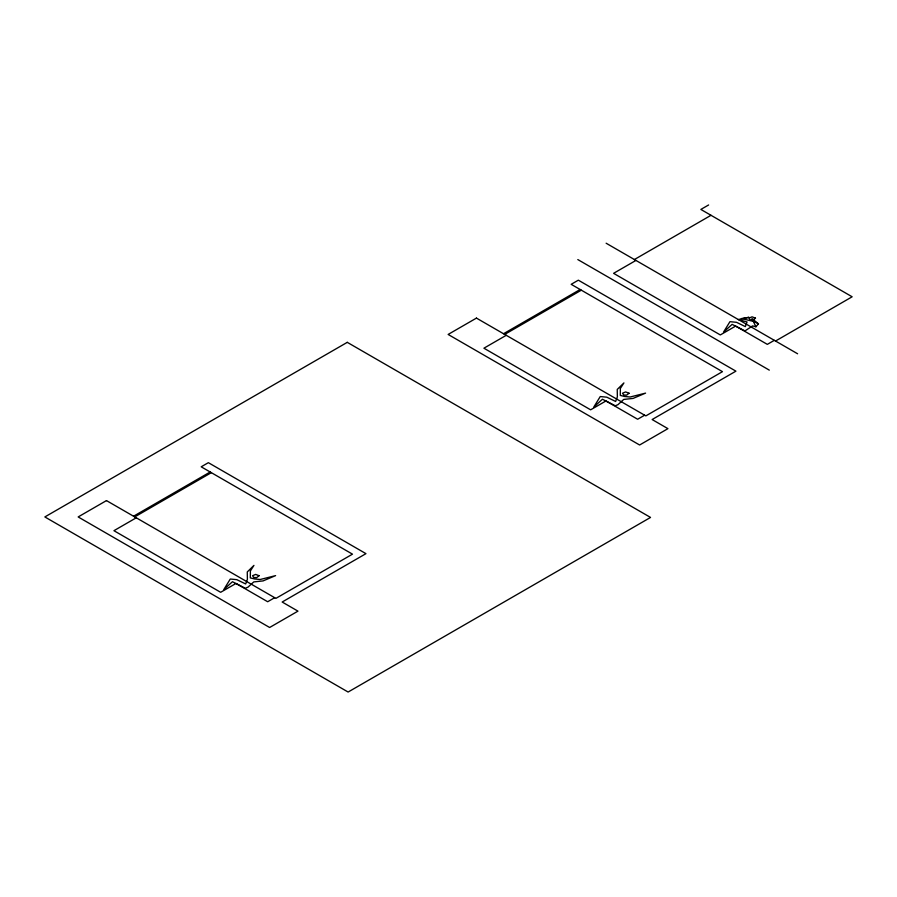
<?xml version="1.0" encoding="UTF-8"?>
<svg xmlns="http://www.w3.org/2000/svg" width="897" height="897" viewBox="0 0 897 897"><rect width="100%" height="100%" fill="white"/><g stroke="black" fill="none" stroke-linecap="round" stroke-linejoin="round"><path stroke-width="1.35" d="M755.913 326.777L758.447 323.873L752 318.525L755.913 326.777L752.583 325.903L744.981 330.903L732.12 324.366L723.487 332.17L729.945 321.675L736.493 322.303L745.329 326.609L747.044 321.967L738.309 319.545L748.95 317.314L741.415 318.57L754.355 321.608L758.447 323.873M133.563 516.224L210.178 471.99M134.729 516.907L211.344 472.663M136.277 517.793L113.941 530.688L220.651 592.3L235.989 583.454L267.676 601.741L274.673 597.694M708.619 204.965L700.86 209.438L852.15 296.784L775.524 341.028M503.531 333.74L580.157 289.496M504.697 334.413L581.323 290.18M634.392 259.536L711.007 215.302M506.244 335.31L483.909 348.204L590.63 409.817L605.968 400.959L637.644 419.247L644.64 415.21M635.928 260.433L613.593 273.327L720.313 334.94L735.652 326.082L767.327 344.37L774.335 340.333M606.137 243.222L797.612 353.777M577.814 259.569L769.301 370.125M250.386 570.952L250.308 577.903L254.703 578.98L260.152 579.507L275.603 575.616L263.09 580.908L253.773 581.918L247.976 587.165L245.318 588.275L232.458 581.727L223.824 589.531L230.282 579.036L236.83 579.664L245.677 583.969L247.393 579.327L247.269 571.927L253.941 565.402L250.386 570.952M620.354 388.457L620.287 395.409L624.671 396.485L630.131 397.012L645.582 393.121L633.069 398.425L623.74 399.423L617.943 404.67L615.297 405.78L602.436 399.232L593.803 407.036L600.25 396.541L606.809 397.18L615.645 401.475L617.36 396.833L617.248 389.433L623.92 382.918L620.354 388.457M259.076 575.717L256.632 577.657L253.728 577.444L252.562 575.717L255.656 574.416L259.076 575.717M629.044 393.222L626.599 395.162L623.707 394.96L622.529 393.222L625.624 391.933L629.044 393.222M755.476 318.132L753.032 320.072L750.139 319.87L748.961 318.132L752.056 316.832L755.476 318.132M347.274 342.34L44.85 516.941L348.114 692.036L650.538 517.434L347.274 342.34M106.474 500.593L78.162 516.941L269.638 627.485L297.961 611.137L282.163 602.022L365.954 553.651L208.362 462.673L201.197 466.81L352.487 554.155L275.872 598.389L106.474 500.593M476.442 318.099L448.13 334.446L639.617 445.002L667.929 428.654L652.13 419.538L735.921 371.156L578.341 280.178L571.176 284.315L722.466 371.661L645.84 415.894L476.442 318.099"/></g></svg>
